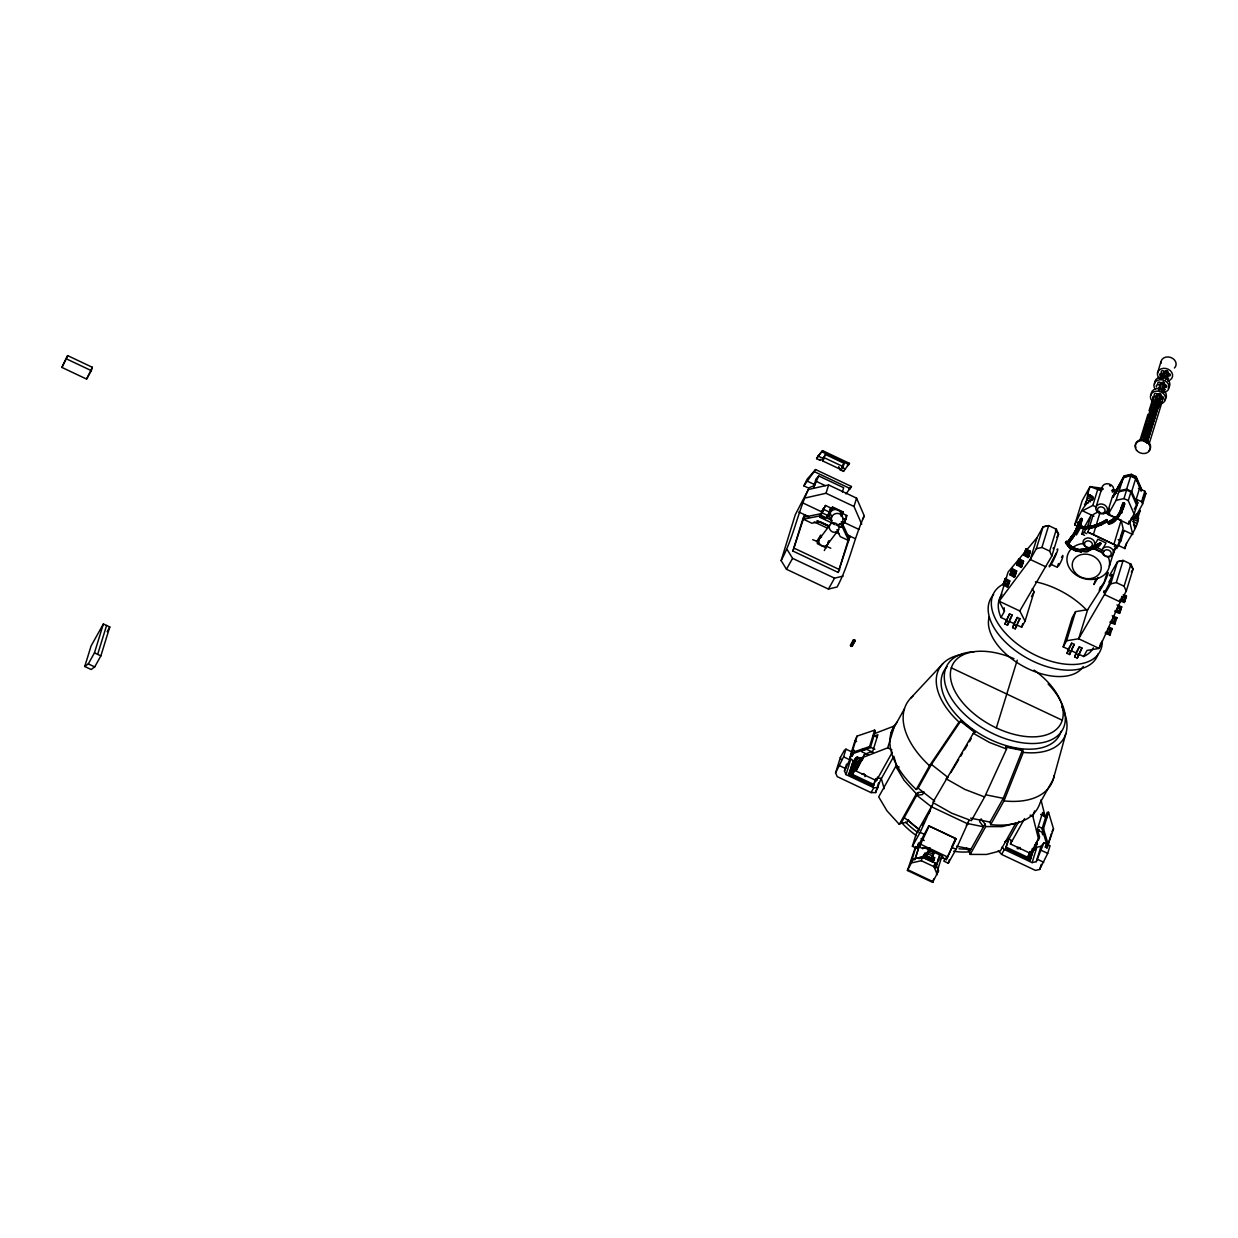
<?xml version="1.0" encoding="UTF-8"?>
<svg xmlns="http://www.w3.org/2000/svg" width="1238" height="1238" viewBox="0 0 1238 1238"><rect width="100%" height="100%" fill="white"/><g stroke="black" fill="none" stroke-linecap="round" stroke-linejoin="round"><path stroke-width="1.5" d="M1062.715 555.398C1064.37 555.553 1057.809 569.093 1057.546 566.106M1084.457 504.671C1088.96 498.837 1085.107 490.248 1093.247 497.397L1093.293 498.728C1083.033 504.299 1080.17 514.172 1074.723 524.85L1083.405 528.936L1081.826 534.027L1084.55 535.311M1100.721 587.369L1104.141 582.309L1106.199 575.639M1117.991 545.277L1124.94 548.558C1122.99 544.735 1146.388 518.567 1134.55 515.983M1158.025 394.752L1158.149 394.102A1.548 1.269 17.1 0 1 1160.037 393.591A1.548 1.269 17.1 0 1 1161.027 395.216A1.548 1.269 17.1 0 1 1159.31 396.021M1065.531 542.724L1069.539 547.83L1065.531 542.724L1066.367 541.377L1071.133 546.407L1069.539 547.83L1075.11 550.74L1081.084 551.962L1081.795 549.981L1075.853 548.79L1074.847 549.935L1081.718 551.792M1071.102 547.057L1067.125 541.3M1087.846 548.744L1094.547 546.082L1087.846 548.744C1092.334 556.605 1068.409 547.227 1088.542 549.022M1134.689 528.317L1132.832 517.113L1138.295 519.697M1101.108 543.668L1088.604 550.755C1091.529 548.744 1101.82 547.351 1100.567 542.755L1094.129 546.794L1099.839 542.878M1081.037 521.461L1080.201 524.185L1082.322 519.666L1081.238 518.304L1079.134 522.838L1080.201 524.185L1081.099 523.643L1081.006 522.622L1079.149 522.73L1078.793 526.289L1081.548 528.255L1085.37 528.115M1079.629 524.649L1082.399 526.599L1079.629 524.649L1078.762 525.283L1081.594 528.27L1078.824 526.32L1080.047 522.173M1078.793 526.289L1080.65 526.196L1081.006 522.622M1139.44 488.731L1136.221 499.177L1137.815 502.814L1137.32 504.408L1134.085 514.002L1128.452 524.092L1108.165 514.513L1109.372 508.524L1107.948 511.062L1112.157 497.428L1124.181 475.903L1131.284 474.309L1136.113 476.584L1141.637 489.273L1141.188 490.743L1135.664 478.054L1136.113 476.584M1128.452 524.092L1129.056 521.105M862.577 759.467L862.932 758.585M1065.872 733.592L1053.321 779.104L1040.059 802.843A82.729 46.858 29.2 0 1 990.71 824.632L989.998 822.078L1003.26 798.355L1022.557 749.857L1005.86 746.452L1006.571 749.005L984.612 796.963L971.35 820.686L951.604 813.134L932.818 802.487L973.316 733.298L975.219 731.983L960.936 720.748L959.032 722.064L929.521 765.749L916.259 789.473A82.729 46.858 29.2 0 1 897.349 721.955M1105.735 512.996L1121.148 520.269L1123.114 528.533L1117.775 546.268L1087.923 532.17L1093.278 514.435L1099.143 511.34M1117.775 546.268L1093.402 534.491L1100.056 512.408M1113.937 544.178L1121.148 520.269M61.9 367.423L67.657 355.631L92.339 367.284L91.318 370.626L86.583 379.076L61.9 367.423L67.657 355.631M86.583 379.076L92.339 367.284M84.741 666.493L91.07 645.988L103.388 623.952L109.78 626.97L100.866 655.892L94.707 666.911L91.148 669.51L84.741 666.493L88.3 663.893L94.459 652.875L103.388 623.952M97.663 654.376L106.576 625.469M814.356 484.058L813.83 485.807L808.352 487.989L803.864 485.869L807.207 479.091L815.563 469.558L851.465 486.503L845.972 493.916M781.147 560.582L795.291 514.683L808.352 489.521L828.593 484.94L856.572 498.14L864.31 515.937C853.632 538.932 849.268 564.698 837.089 586.998L828.439 589.071L786.47 569.263L781.147 560.582C793.31 538.267 797.674 512.517 808.352 489.521M823.874 458.478L823.564 459.468L819.943 460.242L816.585 458.664L822.543 450.632L849.469 463.352L843.511 471.384L840.138 469.79L838.714 466.633M819.943 460.242L820.252 459.252M846.513 534.801L849.995 536.456L838.219 572.451L792.908 551.049L803.168 517.778L804.7 515.054L808.182 516.71M792.908 551.049L804.7 515.054M823.022 458.354L825.437 454.516L844.161 463.352L843.155 466.633L841.391 469.775L822.682 460.938L823.688 457.658L823.022 458.354L818.039 456.033L816.585 458.664M818.705 475.934L815.873 479.183L813.567 487.71L818.705 475.934L843.666 487.726L842.335 492.028M822.682 460.938L825.437 454.516M805.783 497.846L826.025 493.266L828.593 484.94M828.47 525.608L819.974 521.6L811.865 523.225L803.416 519.217L819.556 515.952L820.871 514.188M833.019 523.504L819.912 517.314L825.498 505.46L832.044 508.555M821.815 511.279L821.908 512.223L823.146 509.669M821.289 513.491L823.75 508.385L821.289 513.491L823.27 509.948M821.908 512.223L822.156 511.433M822.806 509.499L822.899 510.443L823.75 508.385M821.63 513.662L823.007 509.375M819.912 517.314L825.498 505.46M840.138 469.79L840.447 468.784M830.59 508.71L826.953 517.128L827.464 518.258L832.648 507.503L830.884 509.344L830.481 508.478L829.537 512.145L824.214 509.623M843.511 471.384L843.821 470.378M837.925 525.825L841.206 527.373L842.196 526.645L848.711 540.619L840.246 536.627L836.965 529.616M841.871 513.197L846.777 515.503C847.055 516.71 843.759 525.469 843.155 522.931M842.196 526.645L842.165 524.247M843.264 523.86L843.496 523.086M844.007 522.869L845.724 518.768L844.981 519.759M844.455 521.972L843.883 522.591L844.595 522.25M861.741 524.262L854.003 506.481L856.572 498.14M838.219 572.451L847.906 541.021M881.394 777.774L875.606 792.568L871.057 792.614L837.228 776.644L835.588 772.883L840.339 757.517L844.347 750.352L845.972 749.16L852.115 752.054M835.588 772.883L843.604 756.851L845.972 749.16M878.346 787.647L873.796 787.708L846.049 774.601L844.455 770.934L846.56 764.094M854.963 740.788L857.067 736.099L874.647 730.141L875.405 731.209L870.329 747.659L853.632 753.323L852.177 755.938L850.537 755.165L854.963 740.788L856.603 741.562M844.455 770.934L849.732 759.745L857.067 736.099M846.049 774.601L850.785 759.219L849.717 756.774M852.177 755.938L852.796 753.896M848.897 774.276L853.415 760.596L848.897 774.276L873.409 785.851L875.746 779.29M857.361 758.631L856.464 761.556L858.986 762.747L858.708 765.641L856.603 767.668L853.539 766.229L855.303 758.693L857.269 756.913L860.348 758.368L859.884 759.823M853.508 764.542L855.907 757.625M854.112 765.61L851.837 771.444M850.785 759.219L854.947 761.324L851.11 773.765L854.297 766.585M854.963 764.542L857.129 764.573L856.216 766.26L854.963 764.542L857.129 764.573M854.096 763.475L855.473 762.763L857.269 756.913M855.056 765.703L857.222 765.734M855.984 764.744L856.108 765.811L855.504 764.914L856.588 764.929M854.932 768.659L852.657 774.493L855.829 767.312M892.381 752.116L876.427 780.667L855.969 770.995L864.588 754.344L872.821 751.172L877.897 734.722L872.945 736.625M859.745 758.662L856.51 758.631L855.597 761.556L858.847 761.587L859.745 758.662L863.118 757.532M862.716 749.067L861.88 751.806L868.395 754.886M858.847 761.587L860.983 757.501M855.969 770.995L864.588 754.344M870.329 747.659L869.587 746.591L874.647 730.141M873.409 785.851L875.606 778.733M876.427 780.667L877.556 777.015M863.737 757.083L887.692 747.86L894.455 725.932L873.92 733.84M875.606 792.568L878.655 782.679M912.391 846.281L916.244 833.778L933.096 803.617L920.159 832.369L912.391 846.281L916.878 848.401L928.732 825.777L955.674 838.482L951.573 847.21L956.061 849.33L969.014 820.562M916.012 846.606L911.307 861.865L913.35 859.002L922.449 856.944L935.046 862.901L938.528 870.902L932.601 882.369L907.423 870.484L915.625 846.56M907.423 870.484L913.35 859.002M916.878 848.401L918.565 842.923M914.665 859.868L919.463 845.337L915.13 859.358M946.25 859.667L956.03 838.791L946.25 859.667L942.892 858.089L941.468 854.916L926.318 847.767L922.697 848.541L919.323 846.947L921.103 843.326M1003.059 584.692L1005.38 578.44L1009.744 580.885L1008.119 586.147L1007.438 587.137L1003.059 584.692L1005.38 578.44M922.697 848.541L923.006 847.55M1006.386 579.926L1004.56 584.584L1006.386 579.926L1008.258 580.978L1007.128 584.646L1005.256 583.609M912.189 862.762L921.304 860.704L922.449 856.944M1006.432 585.636L1008.258 580.978M1009.945 574.819L1012.266 568.567L1016.63 571.012L1015.005 576.289L1014.324 577.264L1009.945 574.819L1012.266 568.567M922.991 857.098L923.563 855.86M923.749 855.35L934.071 859.574L933.498 860.952M924.291 854.483L923.177 856.789L924.446 854.56M933.808 859.791L934.644 857.702L932.26 856.557L931.781 858.104L926.983 855.845L927.463 854.297L925.08 853.168L923.161 857.655L932.74 862.174L933.328 861.106L923.749 856.588M1007.438 587.137L1009.744 580.885M1013.257 570.068L1012.127 573.736L1013.999 574.788L1015.129 571.12L1013.257 570.068L1012.576 571.058L1014.448 572.095L1013.318 575.778M1016.831 564.961L1019.137 558.709L1023.517 561.154L1021.892 566.416L1021.195 567.406L1016.831 564.961L1019.137 558.709M1014.324 577.264L1016.63 571.012M1020.143 560.21L1018.317 564.868L1020.143 560.21L1022.015 561.247L1020.886 564.93L1019.013 563.878M1020.189 565.921L1022.015 561.247M1023.702 555.104L1026.023 548.852L1030.387 551.297L1028.763 556.558L1028.082 557.549L1023.702 555.104L1026.023 548.852M1021.195 567.406L1023.517 561.154M1027.029 550.337L1025.884 554.02L1027.757 555.057L1028.902 551.39L1027.029 550.337L1026.333 551.328L1028.205 552.38L1027.076 556.048L1025.203 555.011M1004.9 623.983L1009.558 613.831L1012.142 615.054L1009.187 622.157L1007.484 625.205L1004.9 623.983L1009.558 613.831M1028.082 557.549L1030.387 551.297M1007.484 625.205L1008.738 621.136L1013.907 623.581L1012.653 627.651L1015.237 628.858L1019.895 618.706L1017.311 617.483L1013.907 623.581M937.367 874.647L933.885 866.646L935.046 862.901M1015.237 628.858L1016.491 624.803L1021.66 627.233L1025.064 621.151L1019.787 610.968L1051.805 556.032L1058.552 534.182L1056.401 529.245L1048.663 525.593L1043.061 526.862L1037.042 537.632L1030.295 559.483L999.128 601.204L1004.405 611.386L1001 617.483L1006.154 619.913M935.572 867.823L938.652 857.857M936.315 866.414L939.843 854.963L933.05 851.744M932.601 882.369L933.669 878.934M1036.314 548.713L1043.061 526.862L1048.663 525.593L1041.916 547.444L1036.314 548.713L1030.295 559.483L1045.785 566.803M940.106 854.205L941.716 856.804L936.485 873.749L938.528 870.902M942.892 858.089L943.201 857.083M945.538 858.027L943.805 861.122L948.293 863.226L949.391 859.667M1021.66 627.233L1022.774 623.596M1025.064 621.151L1034.04 592.012L1032.291 588.623M1051.805 556.032L1049.654 551.096L1056.401 529.245L1055.395 529.972M996.342 727.913L1017.234 660.164M1074.723 524.85L1082.198 500.616L1090.028 486.611L1102.841 488.391M1076.302 532.294L1079.103 526.676L1077.106 532L1075.342 531.829L1077.168 525.763L1079.041 526.831L1077.215 526.815L1078.375 521.832L1080.31 522.746M1077.215 526.815L1078.375 521.832M1077.106 532L1075.296 530.808L1071.535 536.828L1075.977 530.793L1079.226 521.399M1087.397 495.138L1090.028 486.611L1101.201 490.743M1080.387 518.753L1079.242 523.736L1079.149 522.73M1079.35 524.572L1081.238 518.304M1079.149 526.104L1076.426 534.971L1080.82 527.079M1081.068 523.751L1082.213 518.768M1093.943 516.215L1082.554 510.83L1092.814 505.429L1097.827 489.149L1103.073 489.149M1081.826 534.027L1084.101 532.371L1088.016 525.361L1091.235 514.931L1083.405 528.936M1095.878 507.58L1102.13 487.323M1068.301 649.269L1071.706 643.172L1074.259 644.379L1069.601 654.531L1067.048 653.324L1068.301 649.269L1063.194 646.855L1072.17 617.716L1075.574 611.634L1087.66 609.638L1100.102 590.247M1063.194 646.855L1066.599 640.758L1075.574 611.634M1113.008 495.881L1112.56 497.336L1124.181 475.903M1113.179 497.196L1124.522 476.259L1124.073 477.713M1034.612 846.869L1030.155 860.023L1005.643 848.448L1008.382 839.55M1005.643 848.448L1009.063 838.327M1108.165 514.513L1116.072 500.369L1123.5 477.141L1130.836 475.485L1135.911 477.868L1141.529 490.774M1043.402 815.718L1042.597 812.515L1037.537 828.949L1039.518 836.965L1030.898 853.616L1010.44 843.945L1011.57 840.293M1069.601 654.531L1070.855 650.476L1075.961 652.89L1074.708 656.945L1077.277 658.152L1081.919 648L1079.366 646.793L1075.961 652.89M1157.499 373.025L1160.996 361.651M1087.66 609.638L1078.669 638.777L1066.599 640.758M1140.198 439.536L1147.966 414.343M1149.081 410.753L1152.965 398.156M1141.127 439.444L1154.45 396.268A1.548 1.269 17.1 0 0 1153.243 398.419M1159.836 378.797L1161.848 373.613M1141.482 438.825L1143.138 433.424M1144.252 429.834L1148.137 417.237M1150.35 410.041L1153.135 401.035M1160.176 378.178L1161.817 372.855A1.548 1.269 17.1 0 1 1161.894 370.812A1.548 1.269 17.1 0 1 1164.215 371.617L1162.111 379.06M1116.072 500.369L1123.965 498.574L1126.595 490.047L1130.898 492.074L1136.716 505.475M1119.291 490.759L1126.626 489.103L1131.284 474.309M1121.458 507.162L1123.578 502.643L1124.661 504.005L1123.392 508.075L1121.458 507.162L1123.578 502.643M1121.566 508.06L1122.727 503.077M1143.448 436.426L1147.332 423.829M1149.545 416.633L1152.33 407.642M1143.602 437.184L1146.373 428.193M1149.7 417.392L1151.371 411.991M1143.308 439.397L1157.19 394.411L1143.401 439.722M1158.505 390.094L1160.687 383.037L1159.155 388.67M1162.018 378.72L1164.215 371.617A1.548 1.269 17.1 0 1 1162.946 373.242M1122.541 508.524L1124.661 504.005M1121.458 513.244L1123.284 507.178L1121.52 507.007L1119.523 512.331L1121.458 513.244L1124.553 503.092M1143.726 440.883L1158.149 394.102M1159.372 390.109L1161.662 382.743A1.548 1.269 17.1 0 1 1164.293 382.759A1.548 1.269 17.1 0 1 1163.209 384.693M1162.869 379.06L1165.175 371.323A1.548 1.269 17.1 0 1 1167.805 371.338A1.548 1.269 17.1 0 1 1166.722 373.272M1077.277 658.152L1081.919 648M1144.856 438.794L1157.066 399.209A1.548 1.269 17.1 0 0 1155.534 399.193L1155.255 399.394M1145.181 442.229L1160.161 393.653M1160.95 391.1L1163.674 382.279M1165.004 377.961L1167.202 370.858M1147.115 439.072L1160.733 395.696L1146.852 440.666M1162.312 389.815L1164.231 384.322L1162.064 391.378M1165.825 378.426L1167.759 372.901L1165.562 380.004M1134.085 514.002L1128.267 500.601L1130.898 492.074M1137.32 504.408L1131.702 491.501L1135.911 477.868M1147.007 441.44L1161.615 396.284A1.548 1.269 17.1 0 1 1163.302 397.584A1.548 1.269 17.1 0 1 1161.94 398.868M1162.761 390.372L1165.128 384.91A1.548 1.269 17.1 0 1 1166.8 386.225A1.548 1.269 17.1 0 1 1165.438 387.509M1166.273 378.983L1168.641 373.489A1.548 1.269 17.1 0 1 1169.353 376.043M1146.806 443.111L1161.229 396.33M1163.101 390.249L1164.741 384.956M1166.614 378.859L1168.254 373.536M1114.479 548.883L1113.395 552.427L1116.908 546.128M1147.193 443.065L1161.615 396.284M1162.946 391.966L1165.128 384.91M1167.001 378.813L1168.641 373.489M1109.341 566.261L1114.386 549.92M1038.682 839.704L1032.894 816.415L1034.581 810.936M1159.248 406.915L1160.904 401.514M1148.864 444.705L1163.287 397.924M1114.695 549.548L1116.955 547.892L1120.87 540.882L1124.089 530.452L1132.77 534.537L1130 522.993L1131.671 517.561M1100.814 642.924L1099.112 648.433L1078.669 638.777L1110.703 583.841L1117.527 561.696L1123.129 560.427L1130.913 564.095L1133.064 569.047L1126.24 591.176L1120.22 601.947L1099.112 648.433L1087.041 650.414L1083.637 656.511L1078.53 654.097M1140.678 490.681L1141.127 489.211L1135.741 476.847L1132.755 475.438M1028.484 855.025L1030.016 855.737L1031.594 852.239L1030.047 851.512L1027.772 857.346L1030.109 852.1M1031.471 851.063L1029.304 858.073L1032.492 850.893L1035.355 849.222L1036.995 841.948L1035.355 849.222M1030.898 853.616L1031.749 850.877M1032.802 849.299L1033.219 848.587M1124.94 548.558L1126.534 543.374M1033.173 847.968L1033.885 849.299M1132.074 517.995L1135.2 517.283L1136.283 513.801M1030.155 860.023L1033.436 849.345M1036.005 843.155L1035.602 846.715M1110.703 583.841L1116.305 582.572L1123.129 560.427L1117.527 561.696L1109.434 575.701M1135.2 517.283L1142.628 504.021L1141.622 501.73L1144.841 491.269L1138.403 488.236M1034.767 850.289L1037.165 843.372M1045.336 847.163L1046.806 844.548L1042.087 828.779L1047.162 812.329L1048.54 812.252L1053.507 828.872L1046.977 847.937L1045.336 847.163L1045.971 845.105L1047.611 845.879L1046.977 847.937M1137.676 518.629L1140.244 510.319L1136.763 516.556M1002.099 846.978L1004.358 849.516L1032.105 862.623L1036.84 847.241L1041.019 846.297L1043.928 842.799L1050.072 845.709L1047.704 853.384L1039.703 869.432L1035.432 870.391L1001.604 854.421L998.23 850.63M1142.628 504.021L1145.846 493.56L1144.841 491.269M1048.447 845.322L1043.479 828.702L1048.54 812.252M1032.105 862.623L1036.268 861.679L1041.019 846.297M1108.536 628.006L1107.329 631.891L1109.341 632.695L1108.877 633.779L1110.548 628.796L1108.536 628.006L1108.056 629.09L1110.068 629.879M1111.616 622.126L1113.302 617.143L1115.314 617.932L1114.107 621.832L1112.095 621.043L1111.616 622.126L1113.643 622.915M1036.268 861.679L1043.928 842.799M1109.341 632.695L1110.548 628.796M1118.069 606.28L1116.397 611.263L1118.069 606.28L1120.081 607.084L1118.889 610.968L1116.862 610.179M1126.24 591.176L1124.089 586.239L1130.913 564.095L1129.907 564.838M1114.03 621.615L1115.314 617.932M1109.96 635.094L1110.44 634.011L1105.735 632.154L1105.271 633.237L1109.96 635.094L1112.142 628.533L1109 627.295M1121.922 596.422L1120.22 601.947L1104.683 594.611M1121.164 600.399L1121.953 597.815M1122.433 596.731L1121.628 599.316L1123.655 600.121L1123.176 601.204L1124.847 596.221L1124.367 597.304L1122.355 596.515M1114.742 624.246L1115.206 623.163L1110.517 621.306L1110.037 622.389L1114.742 624.246L1116.908 617.669L1112.204 615.812M1039.703 869.432L1041.282 864.31M1119.508 613.383L1119.988 612.299L1115.283 610.442L1114.804 611.526L1119.508 613.383L1121.674 606.821L1116.97 604.964M1119.988 612.299L1121.674 606.821M1124.274 602.519L1124.754 601.436L1120.05 599.579L1119.57 600.662L1124.274 602.519L1126.441 595.958L1123.299 594.72M1124.754 601.436L1126.441 595.958M1094.903 527.527L1094.268 525.407L1100.984 523.256L1101.17 524.881L1095.073 527.403L1094.469 525.423L1088.016 527.357L1080.557 526.784L1080.65 527.852L1088.233 528.409L1095.29 526.908L1088.852 528.843L1088.403 526.738L1094.469 525.423M1101.17 524.881L1100.381 522.885M1056.262 552.968L1050.52 564.11L1057.345 567.329M1081.084 551.962L1081.795 549.981M1165.175 371.323L1165.051 371.973A1.548 1.269 17.1 0 0 1165.608 372.886M1161.662 382.743L1161.538 383.378A1.548 1.269 17.1 0 0 1161.817 384.028M1075.342 531.829L1077.168 525.763M1120.328 511.356L1121.52 507.007M1122.324 506.729L1120.328 512.052L1115.887 518.072C1119.802 519.016 1107.964 527.45 1107.762 522.343L1115.933 517.174L1117.419 518.707L1115.933 517.174M1121.303 511.82L1123.454 507.92M1057.948 564.946L1058.505 563.553M1061.771 706.697A71.386 40.436 29.2 0 1 1023.269 752.394L1003.972 800.893L990.71 824.632M824.291 550.57L829.274 540.789M1012.653 627.651L1017.311 617.483M926.597 855.644L929.444 850.336L934.241 852.595L931.1 859.327M926.318 857.067L929.444 850.336M928.732 851.28L930.156 847.844M931.394 857.903L934.241 852.595M1067.048 653.324L1071.706 643.172M1074.708 656.945L1079.366 646.793M818.039 456.033L822.543 450.632M803.864 485.869L815.563 469.558M1095.785 579.121L1093.897 584.568L1098.091 577.434M1113.302 617.143L1112.823 618.226L1114.834 619.031M1120.081 607.084L1119.601 608.168L1117.589 607.378M1111.662 629.616L1112.142 628.533M1116.428 618.768L1116.908 617.669M1047.611 845.879L1051.418 833.545M919.323 846.947L929.104 826.071L956.154 838.869M832.4 506.93L843.032 511.944L841.345 516.556A5.911 5.865 -24.4 0 0 840.942 513.414L840.262 512.052A5.911 5.865 -24.4 0 0 834.938 509.545L833.422 509.855A5.911 5.865 -24.4 0 0 829.8 517.376L830.497 518.737A5.911 5.865 -24.4 0 0 831.518 519.867M841.206 527.373L845.492 519.681L842.83 518.428M932.632 856.077L926.86 853.199L929.212 848.34M926.194 855.133L926.736 852.936M933.127 860.673L934.025 859.079M933.251 860.936L933.731 859.961M923.146 856.634L925.08 853.168M932.709 861.153L934.644 857.702M107.149 631.705L109.78 626.97M786.47 569.263L792.568 558.353L787.244 549.672M826.969 517.19L827.804 515.364M848.479 539.18L849.995 536.456M862.53 519.124L864.31 515.937M828.439 589.071L834.536 578.161L843.186 576.088M850.336 645.323L853.322 639.969L854.932 640.154L852.27 646.236L850.661 646.05L850.97 645.029M850.661 646.05L853.957 639.69M852.688 644.162L854.932 640.154M851.636 646.515L855.257 640.882M850.537 755.165L851.992 752.549L869.587 746.591M891.19 732.525L904.452 708.801M871.057 792.614L873.796 787.708M884.18 788.745L881.348 778.625L893.851 756.263L896.683 766.384M899.159 767.018L895.755 766.337L878.686 796.885L886.996 810.859L899.299 824.369L901.187 823.069L918.271 792.521L923.997 791.856L922.48 794.579L916.739 795.245L932.168 807.377M1009.589 619.619L1012.142 615.054M1056.834 537.261L1058.552 534.182L1056.447 531.381M916.259 789.473L918.163 788.157L931.425 764.434L960.936 720.748M899.299 824.369L916.368 793.821L918.271 792.521M1031.486 596.577L1034.04 592.012M1017.342 623.271L1019.895 618.706M908.444 819.664L906.928 822.403L901.187 823.069M922.341 824.957L924.136 821.753M928.593 813.768L930.372 810.565M1114.092 495.571L1122.262 480.963M1102.13 549.997L1106.045 542.987L1097.92 539.149L1094.005 546.159L1102.13 549.997L1100.427 551.235L1093.928 548.171M939.162 856.185L939.843 854.963M1134.287 509.112L1137.815 502.814M939.89 860.085L941.716 856.804M1120.607 536.673L1124.089 530.452M1143.061 498.543L1145.846 493.56M966.305 825.406L968.101 822.187M948.293 863.226L956.061 849.33M1108.908 582.092L1112.142 576.289M1071.706 648.944L1074.259 644.379M981.1 818.813L979.583 821.537L983.498 826.767L967.265 823.471M970.19 854.406L985.727 826.582L1002.176 826.628L1015.903 823.069L1000.35 850.893L986.624 854.452L970.19 854.406L969.478 851.868L985.015 824.044L982.09 820.129M1131.346 572.111L1133.064 569.047L1130.959 566.23M1004.73 841.902L1009.047 838.931L1018.874 821.367M1001.604 854.421L1004.358 849.516M1010.44 843.945L1024.584 818.628M1037.692 832.88L1039.409 829.785M1034.349 846.235L1039.518 836.965M1052.052 831.503L1053.507 828.872M1061.492 557.363L1062.158 556.218M950.892 772.589L958.676 759.59M960.626 756.341L962.576 753.091M964.51 749.857L967.435 744.982M969.385 741.732L971.319 738.482M1069.431 547.041L1075.776 550.616L1069.431 547.041L1070.638 546.004L1076.224 548.914L1069.988 546.128M1075.559 549.038L1075.002 549.951L1080.789 551.127M843.032 511.944L841.236 513.739M1014.448 572.095L1015.129 571.12M1028.205 552.38L1028.902 551.39M1067.171 542.445L1071.288 536.642L1072.928 536.75L1069.059 543.42L1067.852 542.058L1067.419 543.312M1067.852 542.058L1071.984 536.255L1073.067 537.462L1076.843 531.442L1075.172 531.087M1068.456 541.873L1071.288 536.642M1068.796 542.554L1072.928 536.75M1069.4 542.352L1073.191 537.617M1073.067 537.462L1076.843 531.442M1115.887 518.072L1119.647 512.052L1121.303 512.501M1116.753 518.722L1121.195 512.687L1119.523 512.331M1117.419 518.707L1121.195 512.687M824.09 508.555L822.419 509.994M845.771 516.85L846.777 515.503M844.625 519.589L845.384 518.598M842.923 523.705L844.254 522.096M927.463 854.297L924.616 853.771M816.476 541.811L820.825 535.095L817.266 543.621L826.319 547.892M819.045 539.35L829.584 525.454M828.098 543.621L838.621 529.725M1037.042 537.632L1008.103 572.08L999.128 601.204L1019.787 610.968M849.082 489.242L851.465 486.503M910.611 698.232L942.706 663.8M842.738 464.854L844.161 463.352M847.38 465.55L849.469 463.352M1084.503 528.734L1089.688 528.115L1084.503 528.734L1084.24 526.614L1088.759 526.676L1089.038 528.796M926.86 853.199L927.773 853.462M1066.305 542.662L1067.11 541.95M1085.277 527.063L1080.557 526.784L1081.47 526.181M1084.38 526.645L1083.575 527.295L1084.565 528.765M1079.768 526.754L1080.573 525.067M917.76 831.054L919.664 829.739L904.235 817.606M1094.206 546.268L1100.567 542.755M1035.061 845.399L1036.562 844.44M1107.762 522.343L1116.367 517.422L1117.109 518.954M1109.558 521.941L1114.448 518.846M1108.954 524.123L1116.97 518.32M1108.505 523.875L1115.036 519.743M1100.118 523.04L1106.973 520.053L1107.515 521.492L1101.108 524.943L1100.118 523.04L1101.108 524.912M1100.164 523.519L1106.54 519.589M1100.567 523.504L1106.973 520.053M1100.659 524.479L1107.515 521.492M1101.062 524.448L1107.468 520.997M1035.386 844.362L1036.5 843.79M1082.322 519.666L1080.495 519.651M1079.134 522.838L1080.96 522.854M1077.106 525.918L1077.973 525.469M1033.916 849.206L1031.734 849.191M862.236 774.384L863.892 773.533M1094.067 526.042L1100.984 523.256M1094.469 527.048L1101.371 524.247M1088.279 549.223L1094.965 546.562L1094.671 547.707M1078.298 526.955L1079.103 526.676M863.675 750.213L866.476 749.269L873.069 752.394M917.838 844.61L920.438 843.991M1126.209 475.872L1129.582 475.113M1123.733 477.373L1130.82 475.763L1135.664 478.054M1118.703 491.842L1126.595 490.047M804.05 517.144L820.19 513.863M915.424 858.429L922.681 856.959M918.766 858.63L922.403 857.888M1088.465 548.558L1081.161 550.136L1075.203 548.945M1081.3 551.204L1088.744 550.693L1088.512 549.161M1084.209 543.513L1080.65 543.884A21.65 17.703 17.1 0 0 1068.348 565.905A21.65 17.703 17.1 0 0 1095.893 578.92A21.65 17.703 17.1 0 0 1108.196 556.899A5.989 4.906 17.1 0 0 1112.977 550.121L1112.126 548.976A5.989 4.906 17.1 0 0 1102.779 548.635L1102.099 549.734A5.989 4.906 17.1 0 0 1108.118 556.837M1042.087 828.779L1043.479 828.702M1138.604 517.902L1135.927 516.772L1137.521 518.413M1077.029 532.077L1075.296 530.808M1017.497 847.442L1018.92 847.442L1018.534 848.695L1017.11 848.68M860.085 760.426L862.221 760.457M929.955 850.955L930.543 851.032A2.662 1.13 22.6 0 1 932.941 852.162L933.313 852.533A2.662 1.13 22.6 0 1 932.848 853.849M1076.131 549.626L1080.588 550.508M1005.581 747.04L1022.279 750.445M985.665 794.781L1003.26 798.355L1003.972 800.893A82.729 46.858 29.2 0 0 1054.157 775.622M877.959 777.928L881.348 778.625M970.638 818.148L989.998 822.078M956.572 846.204L970.994 849.129M1158.335 385.033L1157.948 384.894A1.548 1.269 17.1 0 0 1156.741 387.045M1006.571 749.005L989.533 742.491L973.316 733.298M984.612 796.963L964.866 789.411L946.08 778.764L947.983 777.449L931.425 764.434L929.521 765.749A82.729 46.858 29.2 0 1 913.242 695.771M1087.923 532.17L1093.402 534.491M1081.362 526.135L1082.26 526.552M1130.82 476.181L1135.292 478.301M1126.626 489.103L1131.702 491.501M1136.221 499.177L1141.622 501.73M1111.709 490.743L1116.769 493.142M1123.965 498.574L1128.267 500.601M1122.835 503.99L1123.795 504.439M1121.674 507.75L1122.649 508.214M1088.295 494.457L1092.226 496.314M1088.001 494.457L1090.291 495.54M1135.2 516.911L1138.604 518.505M1088.279 495.045L1093.247 497.397M1087.985 496.221L1093.293 498.728M1132.615 518.97L1137.707 521.368M1087.413 497.877L1092.38 500.229M1086.608 499.92L1090.539 501.777M1132.847 521.523L1136.902 523.426M1092.814 505.429L1096.187 507.023M1106.339 511.805L1109.712 513.414M1133.513 524.603L1135.896 525.732M1085.618 502.179L1087.908 503.262M1088.016 525.361L1090.724 526.645M1118.162 539.598L1120.87 540.882M1079.598 524.726L1080.65 526.196M1084.101 532.371L1086.809 533.655M1114.246 546.608L1116.955 547.892M1093.34 548.573L1103.228 553.231M1041.916 547.444L1049.654 551.096M1116.305 582.572L1124.089 586.239M822.017 451.855L848.943 464.575M824.431 457.797L843.155 466.633M841.608 467.159L844.981 468.753M814.604 471.786L850.506 488.747M816.941 481.69L825.251 485.621M806.665 480.839L815.223 484.878M826.025 493.266L854.003 506.481M832.648 507.503L843.295 512.517M822.682 509.901L823.61 510.118M844.734 520.533L845.214 520.981M802.92 502.968L822.156 512.052M843.14 521.972L858.878 529.4M822.558 513.043L827.882 515.55M841.19 521.832L843.852 523.086M821.243 515.41L832.013 520.409M839.256 523.922L842.521 525.469M819.556 515.952L825.142 518.598M798.85 512.021L809.343 516.973M818.086 521.105L828.578 526.057M846.065 534.305L854.793 538.437M816.894 520.811L829.089 526.583M814.186 521.925L827.541 528.224M835.882 532.17L839.225 533.748M1006.602 620.934L1009.187 622.157M1014.355 624.602L1016.94 625.824M1068.75 650.29L1071.303 651.498M1076.41 653.912L1078.963 655.119M812.685 539.722L816.91 541.238M826.257 546.128L830.775 548.264M794.44 548.326L839.735 569.712M792.568 558.353L834.536 578.161M951.31 667.839L1062.25 720.237M854.622 641.176L853.322 639.969M873.409 735.48L876.705 737.043M1040.601 814.434L1047.193 817.544M66.62 358.958L91.318 370.626M887.692 747.86L891.886 749.841M1030.093 815.099L1032.894 816.415M869.881 746.901L874.833 749.253M1038.713 826.644L1043.665 828.98M1036.964 829.785L1041.916 832.122L1042.706 834.768M852.734 749.609L854.375 750.383M856.108 760.736L855.303 758.693M843.604 756.851L849.732 759.745M1041.56 850.491L1047.704 853.384M855.473 762.763L858.538 764.217M854.235 766.771L855.783 767.498M932.044 807.021L967.961 823.982M839.596 765.718L845.74 768.628M1037.568 859.358L1043.711 862.267M849.578 773.038L874.09 784.613M1006.324 847.21L1030.836 858.801M920.159 832.369L924.647 834.489M920.793 844.331L947.72 857.052M924.554 847.736L929.661 850.15M928.686 852.162L933.483 854.421M924.229 855.257L923.362 855.969M926.689 856.572L931.471 858.832M921.304 860.704L933.885 866.646M908.181 869.927L933.359 881.812M94.459 652.875L100.866 655.892M88.3 663.893L94.707 666.911M1024.399 554.113L1028.763 556.558M1018.456 559.7L1022.82 562.145M1019.447 561.185L1021.335 562.238M1017.512 563.971L1021.892 566.416M1010.641 573.828L1015.005 576.289M1004.683 579.415L1009.063 581.875M1005.689 580.916L1007.562 581.968M1003.755 583.702L1008.119 586.147M960.595 721.305L974.879 732.54M1009.047 838.931L1011.957 841.221M918.163 788.157L934.721 801.187M916.368 793.821L904.08 780.311L895.755 766.337M1094.872 547.614L1094.841 546.654M865.424 775.468L864.588 774.4L865.037 776.706M1066.367 541.377L1070.359 546.484M1065.562 542.089L1069.57 547.196M966.538 847.937L969.478 851.868M1108.211 522.606L1108.799 523.488M1106.586 520.068L1107.082 521.028M832.261 522.622L831.565 521.26A5.911 5.865 -24.4 0 1 835.186 513.755L836.702 513.43A5.911 5.865 -24.4 0 1 842.01 515.937L842.707 517.298A5.911 5.865 -24.4 0 1 839.085 524.819L837.584 525.129A5.911 5.865 -24.4 0 1 836.037 525.051M842.846 524.572L849.345 538.53M830.048 512.872L831.812 516.772M840.339 757.517L841.422 760.008M1022.557 749.857L1023.269 752.394M985.015 824.044L985.727 826.582M1040.988 799.872L1045.445 817.776M1070.638 546.004L1070.746 546.794M1020.081 847.457L1020.298 849.175M1123.284 507.178L1123.392 508.075M1004.188 607.781L1004.405 611.386M1102.439 489.877A5.896 4.828 17.1 0 1 1108.784 483.888A5.896 4.828 17.1 0 1 1112.389 492.167M1109.573 485.59A4.24 3.466 17.1 0 1 1110.501 486.163M1112.281 489.83A9.966 8.155 17.1 0 1 1117.31 490.975M1102.284 640.68A60.6 34.324 29.2 0 1 1028.144 651.281A60.6 34.324 29.2 0 1 1004.714 583.469M1035.432 581.814A60.6 34.324 29.2 0 1 1086.902 610.349M1053.461 547.552A9.935 0.99 -64.7 0 1 1053.151 548.728M1056.958 549.626A9.935 0.99 -64.7 0 1 1054.033 559.081A9.935 0.99 -64.7 0 1 1049.499 565.085M1110.795 576.32A10.074 0.99 -64.7 0 1 1111.786 577.372A10.074 0.99 -64.7 0 1 1106.045 589.69A10.074 0.99 -64.7 0 1 1104.048 590.789M1106.447 574.277A10.074 0.99 -64.7 0 1 1107.221 575.918A10.074 0.99 -64.7 0 1 1101.062 588.715A10.074 0.99 -64.7 0 1 1100.288 587.06M1093.324 647.876A53.017 30.037 29.2 0 1 1083.637 656.511M1001 617.483A53.017 30.037 29.2 0 1 1002.006 594.317M1098.168 653.834A60.6 34.324 29.2 0 1 1026.348 657.734A60.6 34.324 29.2 0 1 993.634 594.58M1083.281 666.477A53.373 30.223 29.2 0 1 1024.476 666.942A53.373 30.223 29.2 0 1 989.255 616.803M1151.201 394.937A7.722 6.329 17.1 0 1 1160.95 389.057A7.722 6.329 17.1 0 1 1164.695 399.611M1151.82 400.725A7.722 6.329 17.1 0 1 1154.079 391.672A7.722 6.329 17.1 0 1 1164.834 395.402A7.722 6.329 17.1 0 1 1160.702 403.805M1158.845 377.93A7.722 6.329 17.1 0 1 1161.105 368.878A7.722 6.329 17.1 0 1 1171.875 372.607A7.722 6.329 17.1 0 1 1167.744 381.01M1160.95 363.322A7.722 6.329 17.1 0 1 1170.699 357.442A7.722 6.329 17.1 0 1 1174.444 367.996M1154.714 383.563A7.722 6.329 17.1 0 1 1164.463 377.683A7.722 6.329 17.1 0 1 1168.192 388.237M1155.333 389.351A7.722 6.329 17.1 0 1 1157.576 380.298A7.722 6.329 17.1 0 1 1168.347 384.028A7.722 6.329 17.1 0 1 1164.215 392.431M1167.295 374.449A1.548 1.269 17.1 0 1 1167.914 373.659M1168.641 378.224A1.548 1.269 17.1 0 1 1168.146 378.704M1162.575 376.414A1.548 1.269 17.1 0 1 1164.432 376.631M1160.269 375.64A1.548 1.269 17.1 0 1 1161.476 373.474M1158.025 383.997A1.548 1.269 17.1 0 1 1158.598 382.14A1.548 1.269 17.1 0 1 1160.733 383.146A1.548 1.269 17.1 0 1 1159.418 384.662M1163.89 385.544A1.548 1.269 17.1 0 1 1164.385 385.08M1165.237 389.336A1.548 1.269 17.1 0 1 1164.277 390.249M1154.512 395.371A1.548 1.269 17.1 0 1 1155.209 393.483A1.548 1.269 17.1 0 1 1157.282 394.752A1.548 1.269 17.1 0 1 1155.518 395.974M1160.269 397.228A1.548 1.269 17.1 0 1 1160.888 396.454M1135.896 447.738A7.722 6.329 17.1 0 1 1144.206 439.908A7.722 6.329 17.1 0 1 1148.926 450.74M1061.136 731.364A66.125 37.465 29.2 0 1 982.755 735.62A66.125 37.465 29.2 0 1 947.055 666.709M1048.106 683.933A66.125 37.465 29.2 0 1 1043.526 742.398A66.125 37.465 29.2 0 1 955.318 704.082A66.125 37.465 29.2 0 1 973.981 651.745M1034.132 670.114A61.652 34.927 29.2 0 1 1041.715 736.053A61.652 34.927 29.2 0 1 952.378 685.419A61.652 34.927 29.2 0 1 1013.999 658.709M959.032 722.064A71.386 40.436 29.2 0 1 962.777 654.329M918.72 829.29A50.804 28.768 29.2 0 1 907.872 819.711M969.369 848.959A56.221 31.848 29.2 0 1 958.986 848.773M918.147 832.71A56.221 31.848 29.2 0 1 905.566 822.14M969.323 851.759A56.221 31.848 29.2 0 1 953.662 851.218M924.244 840.525A56.221 31.848 29.2 0 1 921.057 838.652M916.491 835.65A56.221 31.848 29.2 0 1 901.295 822.264M928.949 852.27A2.662 1.13 22.6 0 1 929.939 850.955M834.582 524.587A5.911 5.865 -24.4 0 1 833.282 523.751M828.361 541.238A5.029 4.519 37.2 0 1 825.529 545.973L824.322 546.206A5.029 4.519 37.2 0 1 819.788 544.07L819.138 542.956A5.029 4.519 37.2 0 1 821.614 537.013M1092.318 545.494L1091.931 546.268A4.039 3.312 17.1 0 1 1085.308 546.035A4.039 3.312 17.1 0 1 1087.413 540.929L1088.434 540.913A4.039 3.312 17.1 0 1 1092.318 545.494M1094.578 544.766L1094.005 545.912A5.989 4.906 17.1 0 1 1084.209 545.556A5.989 4.906 17.1 0 1 1087.304 538.004L1088.836 537.973A5.989 4.906 17.1 0 1 1094.578 544.766M1103.971 551.003L1103.507 551.746A4.039 3.312 17.1 0 0 1107.577 556.543A4.039 3.312 17.1 0 0 1110.857 552.009L1110.269 551.235A4.039 3.312 17.1 0 0 1103.971 551.003M833.36 522.885L832.153 523.117A5.029 4.519 37.2 0 0 829.677 529.059L830.327 530.174A5.029 4.519 37.2 0 0 834.845 532.309L836.068 532.077A5.029 4.519 37.2 0 0 838.544 526.135L837.878 525.02A5.029 4.519 37.2 0 0 833.36 522.885M1103.692 513.677L1102.222 513.832A5.896 4.828 17.1 0 1 1096.914 511.325L1096.187 510.133A5.896 4.828 17.1 0 1 1099.545 504.129A5.896 4.828 17.1 0 1 1107.051 507.673A5.896 4.828 17.1 0 1 1103.692 513.677M1074.986 572.467A14.701 12.024 17.1 0 0 1099.948 572.683A14.701 12.024 17.1 0 0 1085.231 554.144A14.701 12.024 17.1 0 0 1074.986 572.467M1098.183 511.65A3.853 3.157 17.1 0 0 1104.729 511.712A3.853 3.157 17.1 0 0 1100.876 506.853A3.853 3.157 17.1 0 0 1098.183 511.65M1136.546 450.261A7.722 6.329 17.1 0 0 1149.669 450.369A7.722 6.329 17.1 0 0 1141.931 440.635A7.722 6.329 17.1 0 0 1136.546 450.261"/></g></svg>
